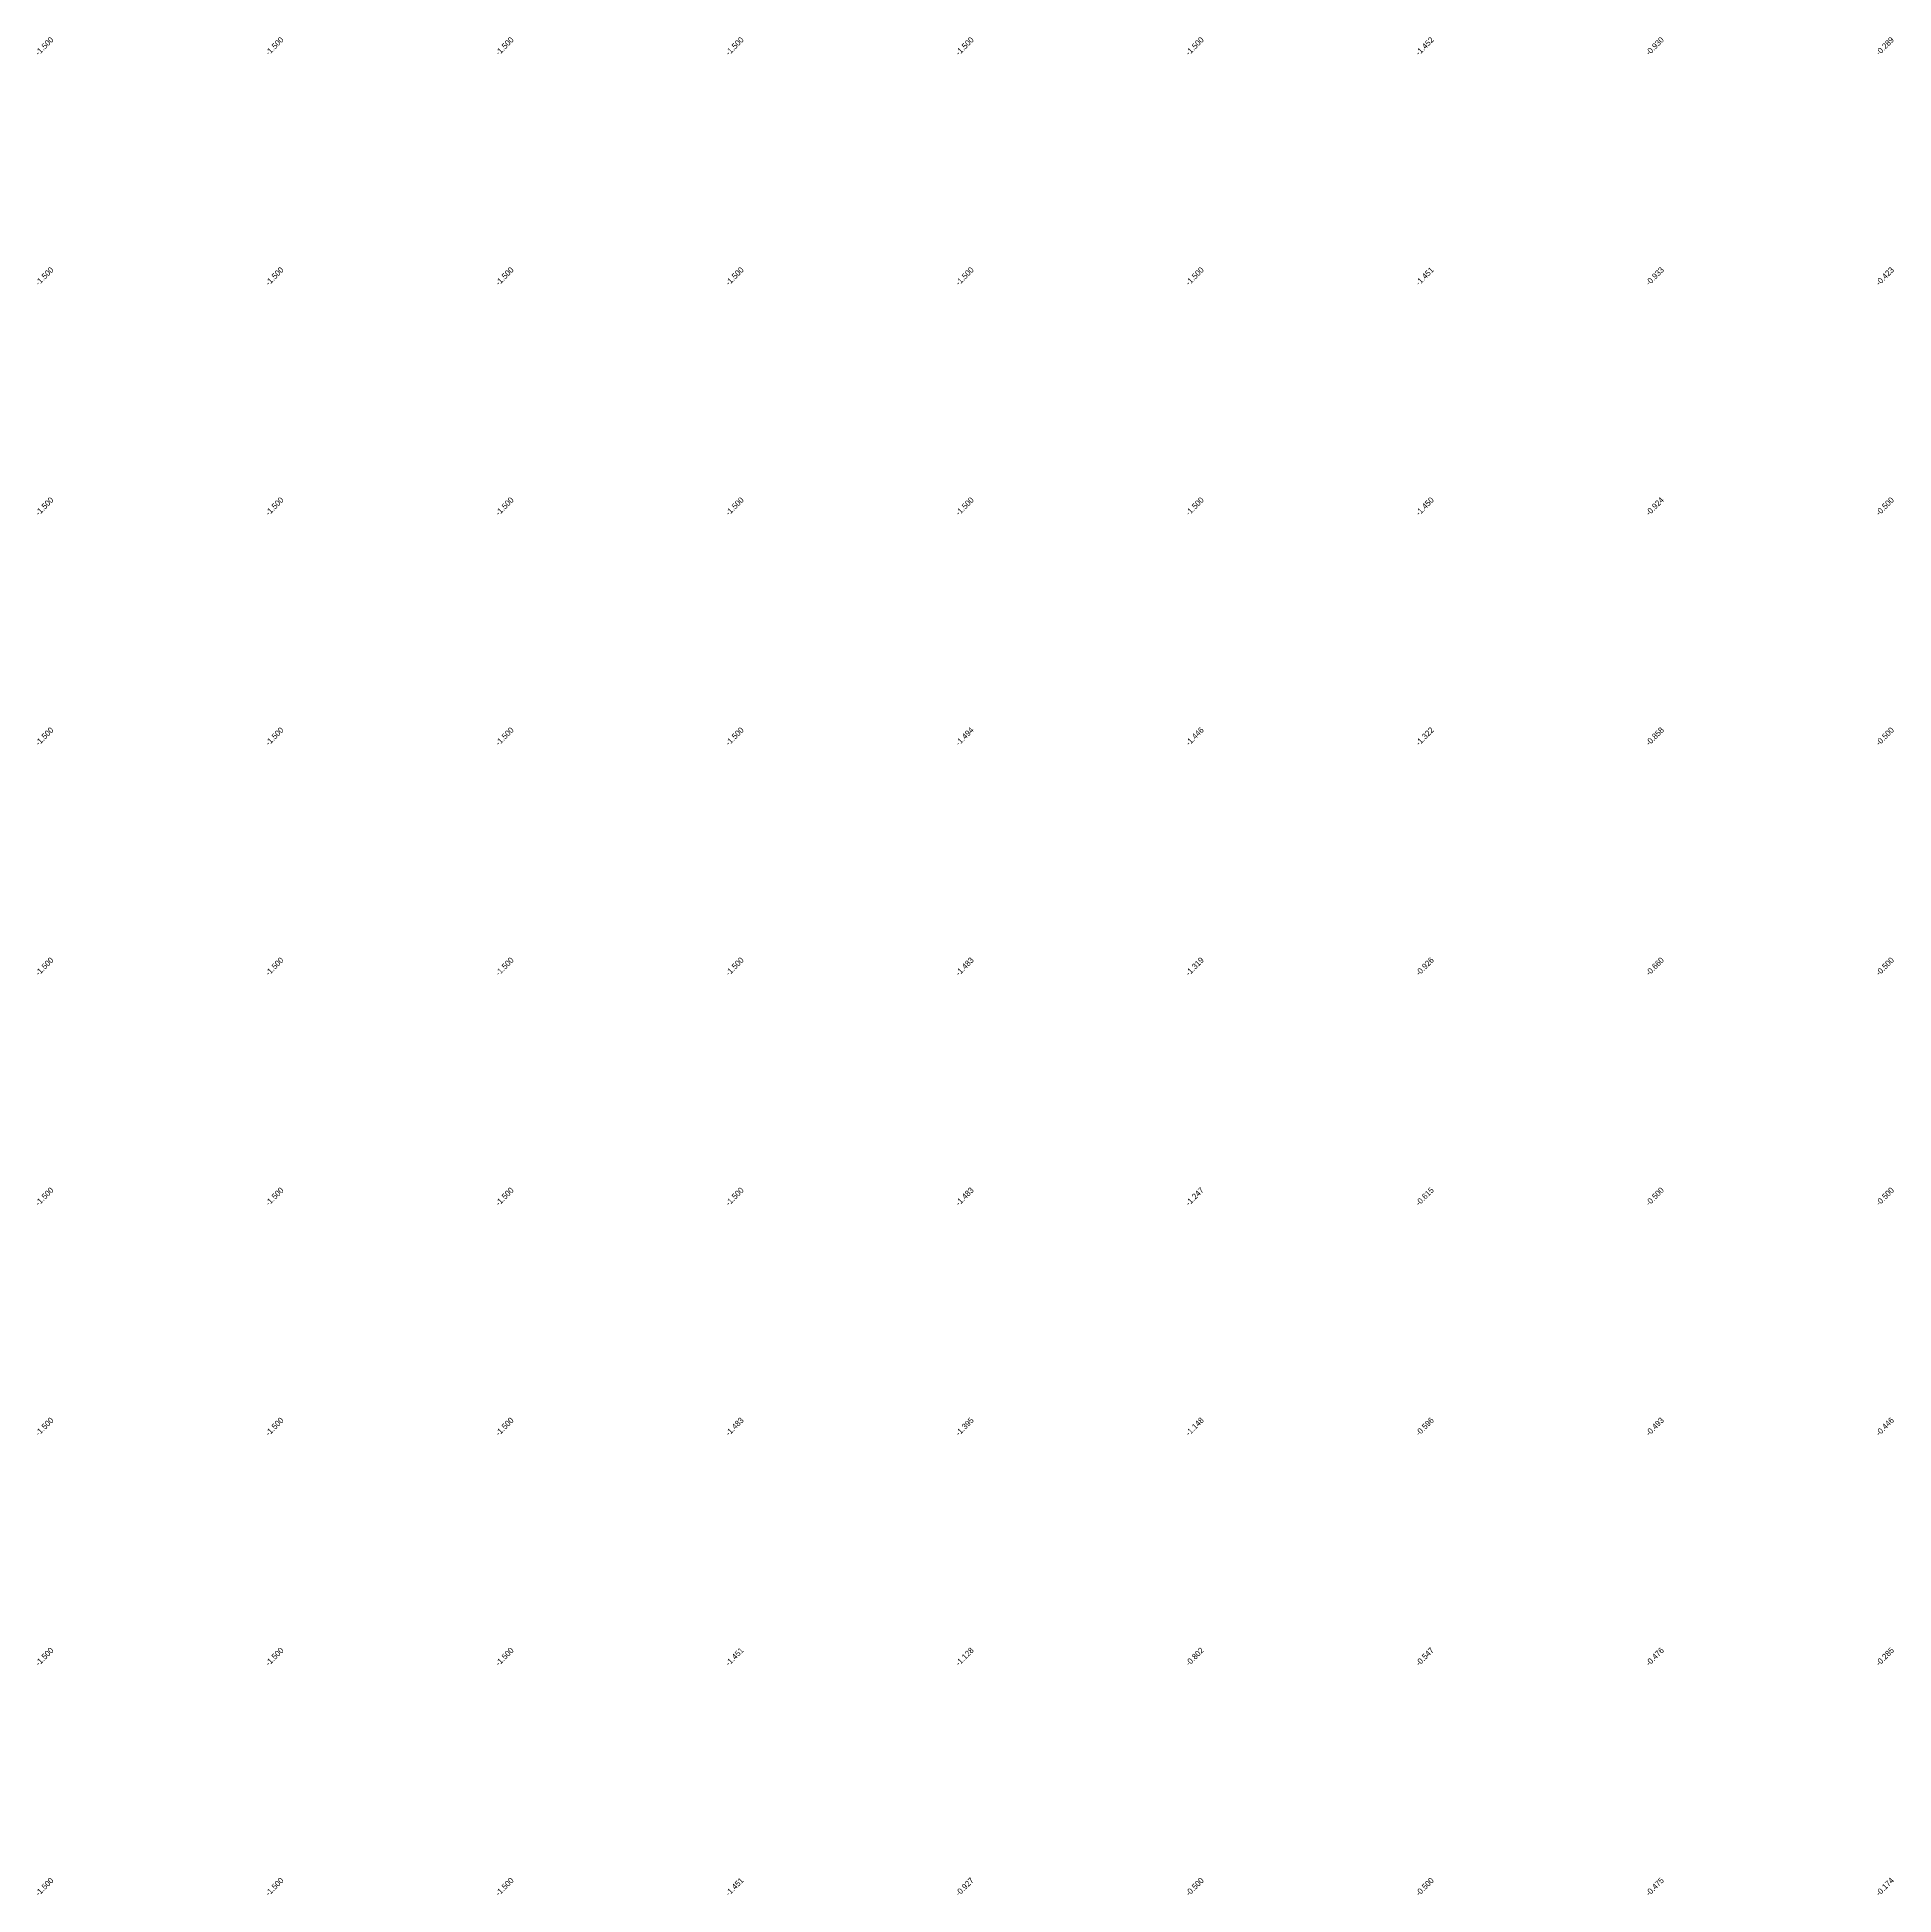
# Model space of a CAD drawing. Header units: metres. Extents: x 286386 to 287779, y 2079267 to 2080589.
# Drawn here: x 286559.4 to 286720.8, y 2079859.3 to 2080020.8 of the extents above; entities that cross this region are included whole.
import ezdxf
from ezdxf.enums import TextEntityAlignment as Align

# ---------------------------------------------------------------- set-up
doc = ezdxf.new("R2010")
doc.units = ezdxf.units.M
doc.header["$MEASUREMENT"] = 0
doc.layers.add('ESElevation', color=150, linetype='Continuous')

msp = doc.modelspace()

# ---------------------------------------------------------------- texts
at = {"layer": 'ESElevation'}
for s, p in [('-1.500', (286560, 2080020)), ('-1.500', (286580, 2080020)), ('-1.500', (286600, 2080020)), ('-1.500', (286620, 2080020)), ('-1.500', (286640, 2080020)), ('-1.500', (286660, 2080020)), ('-1.452', (286680, 2080020)), ('-0.930', (286700, 2080020)), ('-0.289', (286720, 2080020)), ('-1.500', (286560, 2080000)), ('-1.500', (286580, 2080000)), ('-1.500', (286600, 2080000)), ('-1.500', (286620, 2080000)), ('-1.500', (286640, 2080000)), ('-1.500', (286660, 2080000)), ('-1.451', (286680, 2080000)), ('-0.933', (286700, 2080000)), ('-0.423', (286720, 2080000)), ('-1.500', (286560, 2079980)), ('-1.500', (286580, 2079980)), ('-1.500', (286600, 2079980)), ('-1.500', (286620, 2079980)), ('-1.500', (286640, 2079980)), ('-1.500', (286660, 2079980)), ('-1.450', (286680, 2079980)), ('-0.924', (286700, 2079980)), ('-0.500', (286720, 2079980)), ('-1.500', (286560, 2079960)), ('-1.500', (286580, 2079960)), ('-1.500', (286600, 2079960)), ('-1.500', (286620, 2079960)), ('-1.494', (286640, 2079960)), ('-1.446', (286660, 2079960)), ('-1.322', (286680, 2079960)), ('-0.858', (286700, 2079960)), ('-0.500', (286720, 2079960)), ('-1.500', (286560, 2079940)), ('-1.500', (286580, 2079940)), ('-1.500', (286600, 2079940)), ('-1.500', (286620, 2079940)), ('-1.483', (286640, 2079940)), ('-1.319', (286660, 2079940)), ('-0.926', (286680, 2079940)), ('-0.660', (286700, 2079940)), ('-0.500', (286720, 2079940)), ('-1.500', (286560, 2079920)), ('-1.500', (286580, 2079920)), ('-1.500', (286600, 2079920)), ('-1.500', (286620, 2079920)), ('-1.483', (286640, 2079920)), ('-1.247', (286660, 2079920)), ('-0.615', (286680, 2079920)), ('-0.500', (286700, 2079920)), ('-0.500', (286720, 2079920)), ('-1.500', (286560, 2079900)), ('-1.500', (286580, 2079900)), ('-1.500', (286600, 2079900)), ('-1.483', (286620, 2079900)), ('-1.395', (286640, 2079900)), ('-1.148', (286660, 2079900)), ('-0.596', (286680, 2079900)), ('-0.493', (286700, 2079900)), ('-0.446', (286720, 2079900)), ('-1.500', (286560, 2079880)), ('-1.500', (286580, 2079880)), ('-1.500', (286600, 2079880)), ('-1.451', (286620, 2079880)), ('-1.128', (286640, 2079880)), ('-0.802', (286660, 2079880)), ('-0.547', (286680, 2079880)), ('-0.476', (286700, 2079880)), ('-0.285', (286720, 2079880)), ('-1.500', (286560, 2079860)), ('-1.500', (286580, 2079860)), ('-1.500', (286600, 2079860)), ('-1.451', (286620, 2079860)), ('-0.927', (286640, 2079860)), ('-0.500', (286660, 2079860)), ('-0.500', (286680, 2079860)), ('-0.475', (286700, 2079860)), ('-0.174', (286720, 2079860))]:
    msp.add_text(s, height=0.5, rotation=45, dxfattribs=at).set_placement(p, align=Align.MIDDLE_CENTER)

doc.saveas('drawing.dxf')
